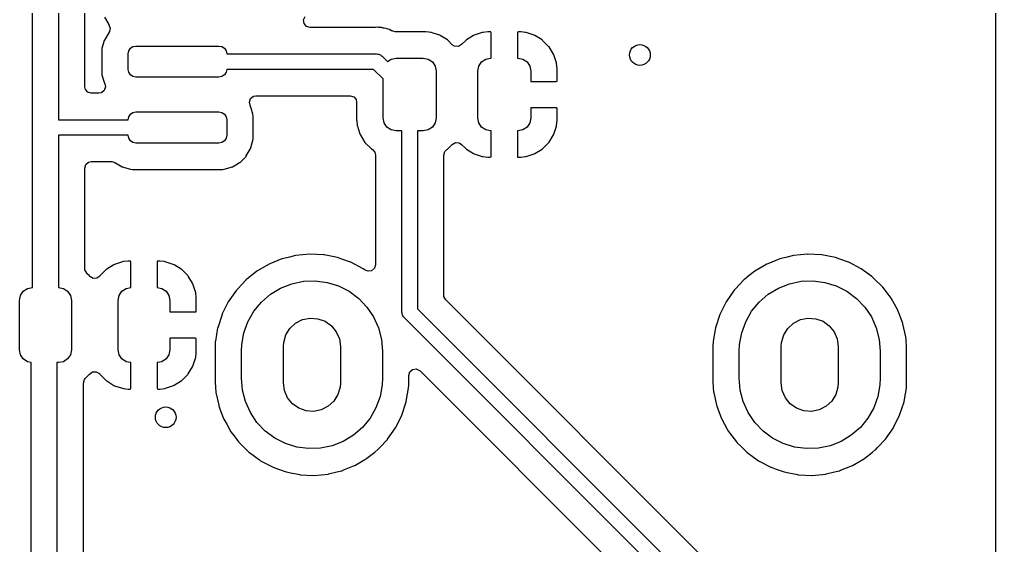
# Model space of a CAD drawing. Extents: x 51 to 243, y -135 to -54.
# Drawn here: x 224.51 to 243.33, y -117.91 to -107.77 of the extents above; entities that cross this region are included whole.
import ezdxf

# ---------------------------------------------------------------- set-up
doc = ezdxf.new("R2010")
doc.units = 0
doc.layers.add('BLACK', color=7, linetype='CONTINUOUS')

msp = doc.modelspace()

# ---------------------------------------------------------------- linework, layer by layer
at = {"layer": 'BLACK', "linetype": 'CONTINUOUS'}
for p, q in [((243.331, -53.9745), (243.331, -135.255)), ((224.761, -112.94), (224.761, -102.196)), ((225.261, -102.196), (225.261, -109.705)), ((225.769, -109.07), (225.769, -102.424)), ((226.147, -107.729), (226.232, -107.872)), ((229.988, -107.783), (230.018, -107.718)), ((229.998, -107.853), (229.988, -107.783)), ((226.232, -107.872), (226.234, -107.874)), ((226.235, -108.024), (226.232, -108.028)), ((226.234, -107.874), (226.26, -107.939)), ((226.246, -108.008), (226.235, -108.024)), ((226.26, -107.939), (226.246, -108.008)), ((230.045, -107.906), (229.998, -107.853)), ((230.113, -107.926), (230.045, -107.906)), ((231.362, -107.926), (230.113, -107.926)), ((231.373, -107.926), (231.362, -107.926)), ((231.419, -107.922), (231.373, -107.926)), ((231.427, -107.923), (231.419, -107.922)), ((231.441, -107.925), (231.427, -107.923)), ((231.46, -107.926), (231.441, -107.925)), ((231.482, -107.926), (231.46, -107.926)), ((231.497, -107.931), (231.482, -107.926)), ((231.526, -107.938), (231.497, -107.931)), ((231.538, -107.94), (231.526, -107.938)), ((231.584, -107.948), (231.538, -107.94)), ((231.603, -107.956), (231.584, -107.948)), ((231.622, -107.963), (231.603, -107.956)), ((231.643, -107.968), (231.622, -107.963)), ((231.65, -107.972), (231.643, -107.968)), ((231.683, -107.99), (231.65, -107.972)), ((231.65, -107.972), (231.65, -107.972)), ((231.694, -107.995), (231.683, -107.99)), ((231.707, -108.001), (231.694, -107.995)), ((231.757, -108.011), (231.707, -108.001)), ((232.346, -108.011), (231.757, -108.011)), ((232.401, -108.017), (232.346, -108.011)), ((232.444, -108.022), (232.401, -108.017)), ((232.451, -108.022), (232.444, -108.022)), ((232.444, -108.022), (232.444, -108.022)), ((232.457, -108.024), (232.451, -108.022)), ((232.49, -108.035), (232.457, -108.024)), ((232.457, -108.024), (232.457, -108.024)), ((233.433, -108.025), (233.279, -108.077)), ((233.447, -108.022), (233.433, -108.025)), ((233.542, -108.012), (233.447, -108.022)), ((233.549, -108.012), (233.542, -108.012)), ((233.591, -108.012), (233.549, -108.012)), ((233.599, -108.014), (233.591, -108.012)), ((233.6, -108.015), (233.599, -108.014)), ((233.605, -108.03), (233.6, -108.015)), ((234.114, -108.018), (234.112, -108.026)), ((234.112, -108.026), (234.112, -108.52)), ((234.115, -108.016), (234.114, -108.018)), ((234.131, -108.012), (234.115, -108.016)), ((234.168, -108.012), (234.131, -108.012)), ((234.175, -108.012), (234.168, -108.012)), ((234.269, -108.022), (234.175, -108.012)), ((234.282, -108.025), (234.269, -108.022)), ((234.437, -108.076), (234.282, -108.025)), ((226.145, -108.179), (226.132, -108.221)), ((226.147, -108.171), (226.145, -108.179)), ((226.145, -108.179), (226.145, -108.179)), ((226.232, -108.028), (226.147, -108.171)), ((232.619, -108.078), (232.49, -108.035)), ((232.625, -108.082), (232.619, -108.078)), ((232.763, -108.167), (232.625, -108.082)), ((232.625, -108.082), (232.625, -108.082)), ((232.769, -108.171), (232.763, -108.167)), ((232.774, -108.176), (232.769, -108.171)), ((232.857, -108.259), (232.774, -108.176)), ((232.774, -108.176), (232.774, -108.176)), ((233.117, -108.177), (233.036, -108.258)), ((233.128, -108.168), (233.117, -108.177)), ((233.266, -108.083), (233.128, -108.168)), ((233.279, -108.077), (233.266, -108.083)), ((233.605, -108.52), (233.605, -108.03)), ((234.45, -108.082), (234.437, -108.076)), ((234.588, -108.167), (234.45, -108.082)), ((234.599, -108.176), (234.588, -108.167)), ((234.714, -108.291), (234.599, -108.176)), ((226.098, -108.36), (226.097, -108.368)), ((226.097, -108.368), (226.097, -108.802)), ((226.1, -108.338), (226.098, -108.36)), ((226.132, -108.221), (226.1, -108.331)), ((226.1, -108.331), (226.1, -108.338)), ((226.1, -108.338), (226.1, -108.338)), ((226.606, -108.435), (226.617, -108.378)), ((226.617, -108.378), (226.65, -108.329)), ((226.65, -108.329), (226.699, -108.296)), ((226.699, -108.296), (226.756, -108.285)), ((226.756, -108.285), (228.356, -108.285)), ((228.356, -108.285), (228.413, -108.296)), ((228.413, -108.296), (228.462, -108.329)), ((228.462, -108.329), (228.495, -108.378)), ((228.495, -108.378), (228.506, -108.435)), ((232.902, -108.288), (232.857, -108.259)), ((232.973, -108.293), (232.902, -108.288)), ((233.036, -108.258), (232.973, -108.293)), ((234.723, -108.302), (234.714, -108.291)), ((234.808, -108.44), (234.723, -108.302)), ((226.606, -108.735), (226.606, -108.435)), ((228.506, -108.435), (231.398, -108.435)), ((231.398, -108.435), (231.418, -108.44)), ((231.418, -108.44), (231.437, -108.44)), ((231.437, -108.44), (231.454, -108.45)), ((231.454, -108.45), (231.474, -108.455)), ((231.474, -108.455), (231.487, -108.469)), ((231.487, -108.469), (231.505, -108.479)), ((231.505, -108.479), (231.609, -108.583)), ((231.609, -108.583), (231.675, -108.539)), ((231.675, -108.539), (231.771, -108.52)), ((231.771, -108.52), (232.296, -108.52)), ((232.296, -108.52), (232.392, -108.539)), ((232.392, -108.539), (232.473, -108.593)), ((233.419, -108.593), (233.5, -108.539)), ((233.5, -108.539), (233.596, -108.52)), ((233.596, -108.52), (233.605, -108.52)), ((234.112, -108.52), (234.121, -108.52)), ((234.121, -108.52), (234.217, -108.539)), ((234.217, -108.539), (234.298, -108.593)), ((234.814, -108.453), (234.808, -108.44)), ((234.866, -108.607), (234.814, -108.453)), ((226.617, -108.792), (226.606, -108.735)), ((228.506, -108.735), (228.495, -108.792)), ((231.336, -108.735), (228.506, -108.735)), ((231.521, -108.92), (231.336, -108.735)), ((232.473, -108.593), (232.527, -108.674)), ((232.527, -108.674), (232.546, -108.77)), ((232.546, -108.77), (232.546, -109.67)), ((233.346, -108.77), (233.365, -108.674)), ((233.346, -109.67), (233.346, -108.77)), ((233.365, -108.674), (233.419, -108.593)), ((234.298, -108.593), (234.352, -108.674)), ((234.352, -108.674), (234.371, -108.77)), ((234.371, -108.77), (234.371, -108.966)), ((234.869, -108.621), (234.866, -108.607)), ((234.879, -108.716), (234.869, -108.621)), ((234.879, -108.723), (234.879, -108.716)), ((234.879, -108.952), (234.879, -108.723)), ((226.097, -108.802), (226.1, -108.839)), ((226.1, -108.839), (226.126, -108.926)), ((226.126, -108.926), (226.141, -108.98)), ((226.65, -108.841), (226.617, -108.792)), ((226.699, -108.874), (226.65, -108.841)), ((226.756, -108.885), (226.699, -108.874)), ((228.356, -108.885), (226.756, -108.885)), ((228.413, -108.874), (228.356, -108.885)), ((228.462, -108.841), (228.413, -108.874)), ((228.495, -108.792), (228.462, -108.841)), ((231.521, -109.67), (231.521, -108.92)), ((234.371, -108.966), (234.861, -108.966)), ((234.861, -108.966), (234.876, -108.962)), ((234.876, -108.962), (234.877, -108.96)), ((234.877, -108.96), (234.879, -108.952)), ((225.781, -109.123), (225.769, -109.07)), ((225.827, -109.176), (225.781, -109.123)), ((226.146, -109.143), (226.091, -109.187)), ((226.141, -108.98), (226.147, -108.999)), ((226.169, -109.075), (226.146, -109.143)), ((226.147, -108.999), (226.151, -109.006)), ((226.151, -109.006), (226.152, -109.007)), ((226.152, -109.007), (226.154, -109.013)), ((226.154, -109.013), (226.153, -109.013)), ((226.153, -109.013), (226.169, -109.075)), ((225.895, -109.197), (225.827, -109.176)), ((226.043, -109.197), (225.895, -109.197)), ((226.091, -109.187), (226.043, -109.197)), ((228.943, -109.365), (228.966, -109.297)), ((228.966, -109.297), (229.021, -109.253)), ((229.021, -109.253), (229.069, -109.243)), ((229.069, -109.243), (230.886, -109.243)), ((230.886, -109.243), (230.955, -109.264)), ((230.955, -109.264), (231.001, -109.317)), ((231.001, -109.317), (231.012, -109.369)), ((228.959, -109.427), (228.943, -109.365)), ((228.96, -109.433), (228.958, -109.427)), ((228.958, -109.427), (228.959, -109.427)), ((228.961, -109.434), (228.96, -109.433)), ((228.965, -109.441), (228.961, -109.434)), ((228.967, -109.449), (228.965, -109.441)), ((228.976, -109.48), (228.967, -109.449)), ((228.967, -109.449), (228.967, -109.449)), ((229.012, -109.601), (228.976, -109.48)), ((231.012, -109.369), (231.012, -109.72)), ((234.865, -109.474), (234.371, -109.474)), ((234.371, -109.474), (234.371, -109.67)), ((234.873, -109.476), (234.865, -109.474)), ((234.875, -109.477), (234.873, -109.476)), ((234.879, -109.492), (234.875, -109.477)), ((234.879, -109.717), (234.879, -109.492)), ((225.261, -109.705), (226.606, -109.705)), ((226.606, -109.705), (226.617, -109.648)), ((226.617, -109.648), (226.65, -109.599)), ((226.65, -109.599), (226.699, -109.566)), ((226.699, -109.566), (226.756, -109.555)), ((226.756, -109.555), (228.356, -109.555)), ((228.356, -109.555), (228.413, -109.566)), ((228.413, -109.566), (228.462, -109.599)), ((228.462, -109.599), (228.495, -109.648)), ((228.495, -109.648), (228.506, -109.705)), ((228.506, -109.705), (228.506, -110.005)), ((229.012, -109.608), (229.012, -109.601)), ((229.014, -109.634), (229.012, -109.608)), ((229.012, -109.608), (229.012, -109.608)), ((229.014, -109.638), (229.014, -109.634)), ((229.014, -110.072), (229.014, -109.638)), ((231.012, -109.72), (231.013, -109.724)), ((231.54, -109.766), (231.521, -109.67)), ((232.546, -109.67), (232.527, -109.766)), ((233.365, -109.766), (233.346, -109.67)), ((234.371, -109.67), (234.352, -109.766)), ((234.879, -109.724), (234.879, -109.717)), ((231.013, -109.724), (231.013, -109.724)), ((231.013, -109.724), (231.023, -109.818)), ((231.023, -109.818), (231.023, -109.826)), ((231.023, -109.826), (231.026, -109.833)), ((231.026, -109.833), (231.026, -109.833)), ((231.026, -109.833), (231.067, -109.956)), ((231.594, -109.847), (231.54, -109.766)), ((231.675, -109.901), (231.594, -109.847)), ((231.771, -109.92), (231.675, -109.901)), ((232.392, -109.901), (232.296, -109.92)), ((232.473, -109.847), (232.392, -109.901)), ((232.527, -109.766), (232.473, -109.847)), ((233.419, -109.847), (233.365, -109.766)), ((233.5, -109.901), (233.419, -109.847)), ((233.596, -109.92), (233.5, -109.901)), ((234.217, -109.901), (234.121, -109.92)), ((234.298, -109.847), (234.217, -109.901)), ((234.352, -109.766), (234.298, -109.847)), ((234.815, -109.986), (234.866, -109.831)), ((234.866, -109.831), (234.869, -109.818)), ((234.869, -109.818), (234.879, -109.724)), ((226.606, -110.005), (225.261, -110.005)), ((225.261, -110.005), (225.261, -110.005)), ((225.261, -110.005), (225.261, -112.94)), ((226.617, -110.062), (226.606, -110.005)), ((226.65, -110.111), (226.617, -110.062)), ((228.495, -110.062), (228.462, -110.111)), ((228.506, -110.005), (228.495, -110.062)), ((229.012, -110.109), (229.014, -110.076)), ((229.014, -110.074), (229.014, -110.072)), ((229.014, -110.076), (229.014, -110.074)), ((229.014, -110.074), (229.014, -110.074)), ((231.067, -109.956), (231.079, -109.994)), ((231.079, -109.994), (231.173, -110.144)), ((231.883, -109.92), (231.771, -109.92)), ((231.883, -113.415), (231.883, -109.92)), ((232.296, -109.92), (232.183, -109.92)), ((232.183, -109.92), (232.183, -113.353)), ((233.605, -109.92), (233.596, -109.92)), ((233.605, -110.414), (233.605, -109.92)), ((234.121, -109.92), (234.112, -109.92)), ((234.112, -109.92), (234.112, -110.41)), ((234.724, -110.137), (234.809, -109.999)), ((234.809, -109.999), (234.815, -109.986)), ((226.699, -110.144), (226.65, -110.111)), ((226.756, -110.155), (226.699, -110.144)), ((228.356, -110.155), (226.756, -110.155)), ((228.413, -110.144), (228.356, -110.155)), ((228.462, -110.111), (228.413, -110.144)), ((228.884, -110.405), (228.961, -110.275)), ((228.961, -110.275), (228.965, -110.269)), ((228.965, -110.269), (229.012, -110.109)), ((231.173, -110.144), (231.298, -110.269)), ((231.298, -110.269), (231.315, -110.28)), ((231.315, -110.28), (231.363, -110.333)), ((232.712, -110.319), (232.752, -110.28)), ((232.752, -110.28), (232.764, -110.272)), ((232.764, -110.272), (232.77, -110.268)), ((232.764, -110.272), (232.764, -110.272)), ((232.77, -110.268), (232.796, -110.243)), ((232.796, -110.243), (232.857, -110.182)), ((232.857, -110.182), (232.919, -110.147)), ((232.919, -110.147), (232.99, -110.152)), ((232.99, -110.152), (233.035, -110.181)), ((233.035, -110.181), (233.118, -110.264)), ((233.118, -110.264), (233.129, -110.273)), ((233.129, -110.273), (233.267, -110.358)), ((234.451, -110.357), (234.589, -110.272)), ((234.589, -110.272), (234.6, -110.263)), ((234.6, -110.263), (234.715, -110.148)), ((234.715, -110.148), (234.724, -110.137)), ((228.763, -110.529), (228.88, -110.412)), ((228.88, -110.412), (228.884, -110.405)), ((228.884, -110.405), (228.884, -110.405)), ((231.363, -110.333), (231.375, -110.387)), ((231.375, -110.387), (231.375, -112.503)), ((232.692, -110.387), (232.712, -110.319)), ((232.692, -113.091), (232.692, -110.387)), ((233.267, -110.358), (233.28, -110.364)), ((233.28, -110.364), (233.435, -110.415)), ((233.435, -110.415), (233.448, -110.418)), ((233.448, -110.418), (233.542, -110.428)), ((233.542, -110.428), (233.549, -110.428)), ((233.549, -110.428), (233.586, -110.428)), ((233.586, -110.428), (233.602, -110.424)), ((233.602, -110.424), (233.603, -110.422)), ((233.603, -110.422), (233.605, -110.414)), ((234.112, -110.41), (234.117, -110.425)), ((234.117, -110.425), (234.118, -110.426)), ((234.118, -110.426), (234.126, -110.428)), ((234.126, -110.428), (234.168, -110.428)), ((234.168, -110.428), (234.175, -110.428)), ((234.175, -110.428), (234.27, -110.418)), ((234.27, -110.418), (234.284, -110.415)), ((234.284, -110.415), (234.438, -110.363)), ((234.438, -110.363), (234.451, -110.357)), ((225.769, -110.639), (225.79, -110.571)), ((225.769, -112.574), (225.769, -110.639)), ((225.79, -110.571), (225.843, -110.525)), ((225.843, -110.525), (225.895, -110.513)), ((225.895, -110.513), (226.288, -110.513)), ((226.288, -110.513), (226.352, -110.531)), ((226.352, -110.531), (226.425, -110.574)), ((226.425, -110.574), (226.492, -110.614)), ((226.492, -110.614), (226.5, -110.616)), ((226.5, -110.616), (226.5, -110.616)), ((226.5, -110.616), (226.538, -110.627)), ((226.538, -110.627), (226.652, -110.661)), ((226.652, -110.661), (226.659, -110.661)), ((226.659, -110.661), (226.659, -110.661)), ((226.659, -110.661), (226.687, -110.663)), ((228.425, -110.663), (228.453, -110.661)), ((228.453, -110.661), (228.453, -110.661)), ((228.453, -110.661), (228.46, -110.661)), ((228.46, -110.661), (228.574, -110.627)), ((228.574, -110.627), (228.612, -110.616)), ((228.612, -110.616), (228.62, -110.614)), ((228.612, -110.616), (228.612, -110.616)), ((228.62, -110.614), (228.682, -110.577)), ((228.682, -110.577), (228.756, -110.533)), ((228.756, -110.533), (228.763, -110.529)), ((228.756, -110.533), (228.756, -110.533)), ((226.687, -110.663), (226.687, -110.663)), ((226.687, -110.663), (226.689, -110.663)), ((226.689, -110.663), (228.423, -110.663)), ((228.423, -110.663), (228.425, -110.663)), ((228.425, -110.663), (228.425, -110.663)), ((229.714, -112.353), (229.574, -112.387)), ((229.833, -112.324), (229.714, -112.353)), ((229.838, -112.323), (229.833, -112.324)), ((229.833, -112.324), (229.833, -112.324)), ((230.107, -112.297), (229.838, -112.323)), ((230.112, -112.297), (230.107, -112.297)), ((230.374, -112.31), (230.112, -112.297)), ((230.112, -112.297), (230.112, -112.297)), ((230.378, -112.31), (230.374, -112.31)), ((230.374, -112.31), (230.374, -112.31)), ((230.383, -112.311), (230.378, -112.31)), ((230.544, -112.343), (230.383, -112.311)), ((230.383, -112.311), (230.383, -112.311)), ((230.644, -112.363), (230.544, -112.343)), ((239.314, -112.353), (239.174, -112.387)), ((239.433, -112.324), (239.314, -112.353)), ((239.438, -112.323), (239.433, -112.324)), ((239.433, -112.324), (239.433, -112.324)), ((239.707, -112.297), (239.438, -112.323)), ((239.712, -112.297), (239.707, -112.297)), ((239.974, -112.31), (239.712, -112.297)), ((239.712, -112.297), (239.712, -112.297)), ((239.978, -112.31), (239.974, -112.31)), ((239.974, -112.31), (239.974, -112.31)), ((239.983, -112.311), (239.978, -112.31)), ((240.144, -112.343), (239.983, -112.311)), ((239.983, -112.311), (239.983, -112.311)), ((240.244, -112.363), (240.144, -112.343)), ((226.331, -112.503), (226.193, -112.588)), ((226.344, -112.497), (226.331, -112.503)), ((226.498, -112.445), (226.344, -112.497)), ((226.512, -112.442), (226.498, -112.445)), ((226.607, -112.432), (226.512, -112.442)), ((226.614, -112.432), (226.607, -112.432)), ((226.643, -112.432), (226.614, -112.432)), ((226.651, -112.434), (226.643, -112.432)), ((226.653, -112.435), (226.651, -112.434)), ((226.657, -112.45), (226.653, -112.435)), ((226.657, -112.941), (226.657, -112.45)), ((227.167, -112.438), (227.165, -112.446)), ((227.165, -112.446), (227.165, -112.941)), ((227.168, -112.436), (227.167, -112.438)), ((227.183, -112.432), (227.168, -112.436)), ((227.208, -112.432), (227.183, -112.432)), ((227.215, -112.432), (227.208, -112.432)), ((227.309, -112.442), (227.215, -112.432)), ((227.322, -112.445), (227.309, -112.442)), ((227.477, -112.496), (227.322, -112.445)), ((227.49, -112.502), (227.477, -112.496)), ((227.628, -112.587), (227.49, -112.502)), ((229.323, -112.489), (229.089, -112.626)), ((229.338, -112.483), (229.323, -112.489)), ((229.57, -112.389), (229.338, -112.483)), ((229.574, -112.387), (229.57, -112.389)), ((229.57, -112.389), (229.57, -112.389)), ((230.729, -112.393), (230.644, -112.363)), ((230.896, -112.452), (230.729, -112.393)), ((230.9, -112.453), (230.896, -112.452)), ((230.896, -112.452), (230.896, -112.452)), ((231.14, -112.579), (230.9, -112.453)), ((231.375, -112.503), (231.355, -112.571)), ((238.923, -112.489), (238.689, -112.626)), ((238.938, -112.483), (238.923, -112.489)), ((239.17, -112.389), (238.938, -112.483)), ((239.174, -112.387), (239.17, -112.389)), ((239.17, -112.389), (239.17, -112.389)), ((240.329, -112.393), (240.244, -112.363)), ((240.496, -112.452), (240.329, -112.393)), ((240.5, -112.453), (240.496, -112.452)), ((240.496, -112.452), (240.496, -112.452)), ((240.74, -112.579), (240.5, -112.453)), ((225.772, -112.6), (225.769, -112.574)), ((225.806, -112.663), (225.772, -112.6)), ((225.812, -112.668), (225.806, -112.663)), ((225.859, -112.716), (225.812, -112.668)), ((225.863, -112.722), (225.859, -112.716)), ((225.87, -112.729), (225.863, -112.722)), ((225.931, -112.765), (225.87, -112.729)), ((226.06, -112.721), (226.002, -112.762)), ((226.067, -112.712), (226.06, -112.721)), ((226.182, -112.597), (226.067, -112.712)), ((226.193, -112.588), (226.182, -112.597)), ((227.639, -112.596), (227.628, -112.587)), ((227.754, -112.711), (227.639, -112.596)), ((227.763, -112.722), (227.754, -112.711)), ((227.848, -112.86), (227.763, -112.722)), ((228.982, -112.712), (228.895, -112.781)), ((229.089, -112.626), (228.982, -112.712)), ((231.175, -112.605), (231.14, -112.579)), ((231.231, -112.628), (231.175, -112.605)), ((231.301, -112.618), (231.231, -112.628)), ((231.355, -112.571), (231.301, -112.618)), ((238.582, -112.712), (238.495, -112.781)), ((238.689, -112.626), (238.582, -112.712)), ((240.744, -112.582), (240.74, -112.579)), ((240.946, -112.729), (240.744, -112.582)), ((240.959, -112.739), (240.946, -112.729)), ((226.002, -112.762), (225.931, -112.765)), ((227.854, -112.873), (227.848, -112.86)), ((227.906, -113.027), (227.854, -112.873)), ((228.874, -112.799), (228.718, -112.966)), ((228.877, -112.795), (228.874, -112.799)), ((228.895, -112.781), (228.877, -112.795)), ((229.545, -112.952), (229.759, -112.867)), ((229.759, -112.867), (229.984, -112.82)), ((229.984, -112.82), (230.214, -112.812)), ((230.214, -112.812), (230.442, -112.842)), ((230.442, -112.842), (230.662, -112.91)), ((230.662, -112.91), (230.867, -113.014)), ((238.474, -112.799), (238.318, -112.966)), ((238.477, -112.795), (238.474, -112.799)), ((238.495, -112.781), (238.477, -112.795)), ((239.145, -112.952), (239.359, -112.867)), ((239.359, -112.867), (239.584, -112.82)), ((239.584, -112.82), (239.814, -112.812)), ((239.814, -112.812), (240.042, -112.842)), ((240.042, -112.842), (240.262, -112.91)), ((240.262, -112.91), (240.467, -113.014)), ((241.014, -112.793), (240.959, -112.739)), ((241.125, -112.901), (241.014, -112.793)), ((241.153, -112.929), (241.125, -112.901)), ((224.511, -113.19), (224.53, -113.094)), ((224.53, -113.094), (224.584, -113.013)), ((224.584, -113.013), (224.665, -112.959)), ((224.665, -112.959), (224.761, -112.94)), ((225.261, -112.94), (225.357, -112.959)), ((225.357, -112.959), (225.438, -113.013)), ((225.438, -113.013), (225.492, -113.094)), ((225.492, -113.094), (225.511, -113.19)), ((226.411, -113.19), (226.43, -113.094)), ((226.43, -113.094), (226.484, -113.013)), ((226.484, -113.013), (226.565, -112.959)), ((226.565, -112.959), (226.657, -112.941)), ((227.165, -112.941), (227.257, -112.959)), ((227.257, -112.959), (227.338, -113.013)), ((227.338, -113.013), (227.392, -113.094)), ((227.392, -113.094), (227.411, -113.19)), ((227.909, -113.041), (227.906, -113.027)), ((227.919, -113.136), (227.909, -113.041)), ((228.692, -112.994), (228.537, -113.216)), ((228.718, -112.966), (228.692, -112.994)), ((229.175, -113.222), (229.349, -113.071)), ((229.349, -113.071), (229.545, -112.952)), ((230.867, -113.014), (231.051, -113.151)), ((232.695, -113.117), (232.692, -113.091)), ((238.292, -112.994), (238.137, -113.216)), ((238.318, -112.966), (238.292, -112.994)), ((238.775, -113.222), (238.949, -113.071)), ((238.949, -113.071), (239.145, -112.952)), ((240.467, -113.014), (240.651, -113.151)), ((241.156, -112.932), (241.153, -112.929)), ((241.182, -112.966), (241.156, -112.932)), ((241.156, -112.932), (241.156, -112.932)), ((241.318, -113.144), (241.182, -112.966)), ((224.511, -114.14), (224.511, -113.19)), ((225.511, -113.19), (225.511, -114.14)), ((226.411, -114.14), (226.411, -113.19)), ((227.411, -113.19), (227.411, -113.411)), ((227.919, -113.143), (227.919, -113.136)), ((227.919, -113.397), (227.919, -113.143)), ((228.535, -113.22), (228.421, -113.45)), ((228.537, -113.216), (228.535, -113.22)), ((228.535, -113.22), (228.535, -113.22)), ((229.029, -113.4), (229.175, -113.222)), ((231.051, -113.151), (231.21, -113.318)), ((232.729, -113.18), (232.695, -113.117)), ((239.834, -120.285), (232.729, -113.18)), ((238.135, -113.22), (238.021, -113.45)), ((238.137, -113.216), (238.135, -113.22)), ((238.135, -113.22), (238.135, -113.22)), ((238.629, -113.4), (238.775, -113.222)), ((240.651, -113.151), (240.81, -113.318)), ((241.449, -113.381), (241.318, -113.144)), ((227.411, -113.411), (227.901, -113.411)), ((227.901, -113.411), (227.916, -113.407)), ((227.916, -113.407), (227.917, -113.405)), ((227.917, -113.405), (227.919, -113.397)), ((228.417, -113.459), (228.332, -113.717)), ((228.421, -113.45), (228.417, -113.459)), ((228.915, -113.6), (229.029, -113.4)), ((231.21, -113.318), (231.338, -113.509)), ((231.889, -113.435), (231.883, -113.415)), ((231.889, -113.454), (231.889, -113.435)), ((231.898, -113.471), (231.889, -113.454)), ((231.904, -113.49), (231.898, -113.471)), ((232.183, -113.353), (239.501, -120.671)), ((238.017, -113.459), (237.932, -113.717)), ((238.021, -113.45), (238.017, -113.459)), ((238.515, -113.6), (238.629, -113.4)), ((240.81, -113.318), (240.938, -113.509)), ((241.451, -113.385), (241.449, -113.381)), ((241.479, -113.459), (241.451, -113.385)), ((241.451, -113.385), (241.451, -113.385)), ((241.545, -113.635), (241.479, -113.459)), ((228.837, -113.816), (228.915, -113.6)), ((229.726, -113.729), (229.836, -113.628)), ((229.836, -113.628), (229.969, -113.561)), ((229.969, -113.561), (230.115, -113.531)), ((230.115, -113.531), (230.264, -113.542)), ((230.264, -113.542), (230.405, -113.593)), ((230.405, -113.593), (230.527, -113.679)), ((231.338, -113.509), (231.433, -113.718)), ((231.918, -113.504), (231.904, -113.49)), ((231.927, -113.522), (231.918, -113.504)), ((239.245, -120.839), (231.927, -113.522)), ((238.437, -113.816), (238.515, -113.6)), ((239.326, -113.729), (239.436, -113.628)), ((239.436, -113.628), (239.569, -113.561)), ((239.569, -113.561), (239.715, -113.531)), ((239.715, -113.531), (239.864, -113.542)), ((239.864, -113.542), (240.005, -113.593)), ((240.005, -113.593), (240.127, -113.679)), ((240.938, -113.509), (241.033, -113.718)), ((241.546, -113.639), (241.545, -113.635)), ((241.602, -113.893), (241.546, -113.639)), ((241.546, -113.639), (241.546, -113.639)), ((228.331, -113.721), (228.287, -113.976)), ((228.332, -113.717), (228.331, -113.721)), ((228.331, -113.721), (228.331, -113.721)), ((228.796, -114.042), (228.837, -113.816)), ((229.606, -114), (229.648, -113.856)), ((229.648, -113.856), (229.726, -113.729)), ((230.527, -113.679), (230.62, -113.795)), ((230.62, -113.795), (230.68, -113.932)), ((231.433, -113.718), (231.491, -113.941)), ((237.931, -113.721), (237.887, -113.976)), ((237.932, -113.717), (237.931, -113.721)), ((237.931, -113.721), (237.931, -113.721)), ((238.396, -114.042), (238.437, -113.816)), ((239.206, -114), (239.248, -113.856)), ((239.248, -113.856), (239.326, -113.729)), ((240.127, -113.679), (240.22, -113.795)), ((240.22, -113.795), (240.28, -113.932)), ((241.033, -113.718), (241.091, -113.941)), ((227.905, -113.919), (227.411, -113.919)), ((227.411, -113.919), (227.411, -114.14)), ((227.913, -113.921), (227.905, -113.919)), ((227.915, -113.922), (227.913, -113.921)), ((227.919, -113.937), (227.915, -113.922)), ((227.919, -114.187), (227.919, -113.937)), ((228.286, -113.988), (228.282, -114.061)), ((228.287, -113.976), (228.286, -113.984)), ((228.286, -113.984), (228.286, -113.988)), ((228.79, -114.17), (228.796, -114.042)), ((229.6, -114.08), (229.606, -114)), ((230.68, -113.932), (230.7, -114.08)), ((231.491, -113.941), (231.51, -114.17)), ((237.886, -113.988), (237.882, -114.061)), ((237.887, -113.976), (237.886, -113.984)), ((237.886, -113.984), (237.886, -113.988)), ((238.39, -114.17), (238.396, -114.042)), ((239.2, -114.08), (239.206, -114)), ((240.28, -113.932), (240.3, -114.08)), ((241.091, -113.941), (241.11, -114.17)), ((241.604, -113.9), (241.602, -113.893)), ((241.607, -113.943), (241.604, -113.9)), ((241.618, -114.098), (241.607, -113.943)), ((224.53, -114.236), (224.511, -114.14)), ((224.584, -114.317), (224.53, -114.236)), ((225.492, -114.236), (225.438, -114.317)), ((225.511, -114.14), (225.492, -114.236)), ((226.43, -114.236), (226.411, -114.14)), ((226.484, -114.317), (226.43, -114.236)), ((227.392, -114.236), (227.338, -114.317)), ((227.411, -114.14), (227.392, -114.236)), ((227.909, -114.288), (227.919, -114.194)), ((227.919, -114.194), (227.919, -114.187)), ((228.282, -114.061), (228.281, -114.07)), ((228.281, -114.07), (228.281, -114.759)), ((228.79, -114.69), (228.79, -114.17)), ((229.6, -114.78), (229.6, -114.08)), ((230.7, -114.08), (230.7, -114.78)), ((231.51, -114.17), (231.51, -114.69)), ((237.882, -114.061), (237.881, -114.07)), ((237.881, -114.07), (237.881, -114.759)), ((238.39, -114.69), (238.39, -114.17)), ((239.2, -114.78), (239.2, -114.08)), ((240.3, -114.08), (240.3, -114.78)), ((241.11, -114.17), (241.11, -114.69)), ((241.618, -114.101), (241.618, -114.098)), ((241.618, -114.79), (241.618, -114.101)), ((224.665, -114.371), (224.584, -114.317)), ((224.733, -114.384), (224.665, -114.371)), ((224.733, -125.894), (224.733, -114.384)), ((225.261, -114.39), (225.233, -114.39)), ((225.233, -114.39), (225.233, -122.659)), ((225.357, -114.371), (225.261, -114.39)), ((225.438, -114.317), (225.357, -114.371)), ((226.565, -114.371), (226.484, -114.317)), ((226.657, -114.389), (226.565, -114.371)), ((226.657, -114.884), (226.657, -114.389)), ((227.257, -114.371), (227.165, -114.389)), ((227.165, -114.389), (227.165, -114.88)), ((227.338, -114.317), (227.257, -114.371)), ((227.855, -114.456), (227.906, -114.301)), ((227.906, -114.301), (227.909, -114.288)), ((225.855, -114.618), (225.86, -114.613)), ((225.86, -114.613), (225.863, -114.609)), ((225.863, -114.609), (225.92, -114.568)), ((225.92, -114.568), (225.991, -114.565)), ((225.991, -114.565), (226.053, -114.601)), ((226.053, -114.601), (226.06, -114.609)), ((226.06, -114.609), (226.068, -114.619)), ((227.755, -114.618), (227.764, -114.607)), ((227.764, -114.607), (227.849, -114.469)), ((227.849, -114.469), (227.855, -114.456)), ((232.018, -114.636), (232.039, -114.568)), ((232.039, -114.568), (232.092, -114.521)), ((232.092, -114.521), (232.162, -114.511)), ((232.162, -114.511), (232.227, -114.541)), ((232.227, -114.541), (232.234, -114.547)), ((232.234, -114.547), (238.097, -120.411)), ((225.742, -114.784), (225.762, -114.716)), ((225.742, -122.024), (225.742, -114.784)), ((225.762, -114.716), (225.778, -114.695)), ((225.778, -114.695), (225.855, -114.618)), ((225.855, -114.618), (225.855, -114.618)), ((226.068, -114.619), (226.183, -114.734)), ((226.183, -114.734), (226.194, -114.743)), ((226.194, -114.743), (226.332, -114.828)), ((227.491, -114.827), (227.629, -114.742)), ((227.629, -114.742), (227.64, -114.733)), ((227.64, -114.733), (227.755, -114.618)), ((228.281, -114.759), (228.282, -114.761)), ((228.282, -114.761), (228.282, -114.761)), ((228.282, -114.761), (228.29, -114.872)), ((228.809, -114.919), (228.79, -114.69)), ((229.62, -114.928), (229.6, -114.78)), ((230.7, -114.78), (230.694, -114.86)), ((231.51, -114.69), (231.504, -114.818)), ((232.017, -114.829), (232.018, -114.792)), ((232.018, -114.79), (232.018, -114.636)), ((232.018, -114.792), (232.018, -114.79)), ((232.018, -114.792), (232.018, -114.792)), ((237.881, -114.759), (237.882, -114.761)), ((237.882, -114.761), (237.89, -114.872)), ((237.882, -114.761), (237.882, -114.761)), ((238.409, -114.919), (238.39, -114.69)), ((239.22, -114.928), (239.2, -114.78)), ((240.3, -114.78), (240.294, -114.86)), ((241.11, -114.69), (241.104, -114.818)), ((241.617, -114.829), (241.618, -114.792)), ((241.618, -114.792), (241.618, -114.79)), ((241.618, -114.792), (241.618, -114.792)), ((226.332, -114.828), (226.345, -114.834)), ((226.345, -114.834), (226.5, -114.885)), ((226.5, -114.885), (226.513, -114.888)), ((226.513, -114.888), (226.607, -114.898)), ((226.607, -114.898), (226.614, -114.898)), ((226.614, -114.898), (226.639, -114.898)), ((226.639, -114.898), (226.654, -114.894)), ((226.654, -114.894), (226.655, -114.892)), ((226.655, -114.892), (226.657, -114.884)), ((227.165, -114.88), (227.169, -114.895)), ((227.169, -114.895), (227.171, -114.896)), ((227.171, -114.896), (227.179, -114.898)), ((227.179, -114.898), (227.208, -114.898)), ((227.208, -114.898), (227.215, -114.898)), ((227.215, -114.898), (227.31, -114.888)), ((227.31, -114.888), (227.324, -114.885)), ((227.324, -114.885), (227.478, -114.833)), ((227.478, -114.833), (227.491, -114.827)), ((228.29, -114.872), (228.296, -114.96)), ((228.296, -114.96), (228.297, -114.965)), ((228.297, -114.965), (228.297, -114.965)), ((228.297, -114.965), (228.352, -115.212)), ((228.867, -115.142), (228.809, -114.919)), ((229.68, -115.065), (229.62, -114.928)), ((230.694, -114.86), (230.652, -115.004)), ((231.504, -114.818), (231.463, -115.044)), ((231.975, -115.102), (232.014, -114.88)), ((232.014, -114.876), (232.017, -114.829)), ((232.014, -114.88), (232.014, -114.876)), ((232.014, -114.88), (232.014, -114.88)), ((237.89, -114.872), (237.896, -114.96)), ((237.896, -114.96), (237.897, -114.965)), ((237.897, -114.965), (237.897, -114.965)), ((237.897, -114.965), (237.952, -115.212)), ((238.467, -115.142), (238.409, -114.919)), ((239.28, -115.065), (239.22, -114.928)), ((240.294, -114.86), (240.252, -115.004)), ((241.104, -114.818), (241.063, -115.044)), ((241.575, -115.102), (241.614, -114.88)), ((241.614, -114.876), (241.617, -114.829)), ((241.614, -114.88), (241.614, -114.876)), ((241.614, -114.88), (241.614, -114.88)), ((228.962, -115.351), (228.867, -115.142)), ((229.773, -115.181), (229.68, -115.065)), ((230.574, -115.131), (230.464, -115.232)), ((230.652, -115.004), (230.574, -115.131)), ((231.463, -115.044), (231.385, -115.26)), ((231.883, -115.401), (231.968, -115.143)), ((231.968, -115.143), (231.975, -115.102)), ((238.562, -115.351), (238.467, -115.142)), ((239.373, -115.181), (239.28, -115.065)), ((240.174, -115.131), (240.064, -115.232)), ((240.252, -115.004), (240.174, -115.131)), ((241.063, -115.044), (240.985, -115.26)), ((241.483, -115.401), (241.568, -115.143)), ((241.568, -115.143), (241.575, -115.102)), ((228.352, -115.212), (228.355, -115.225)), ((228.355, -115.225), (228.382, -115.298)), ((228.382, -115.298), (228.445, -115.465)), ((229.09, -115.542), (228.962, -115.351)), ((229.895, -115.267), (229.773, -115.181)), ((230.036, -115.318), (229.895, -115.267)), ((230.185, -115.329), (230.036, -115.318)), ((230.331, -115.299), (230.185, -115.329)), ((230.464, -115.232), (230.331, -115.299)), ((231.385, -115.26), (231.271, -115.46)), ((237.952, -115.212), (237.955, -115.225)), ((237.955, -115.225), (237.982, -115.298)), ((237.982, -115.298), (238.045, -115.465)), ((238.69, -115.542), (238.562, -115.351)), ((239.495, -115.267), (239.373, -115.181)), ((239.636, -115.318), (239.495, -115.267)), ((239.785, -115.329), (239.636, -115.318)), ((239.931, -115.299), (239.785, -115.329)), ((240.064, -115.232), (239.931, -115.299)), ((240.985, -115.26), (240.871, -115.46)), ((228.445, -115.465), (228.451, -115.479)), ((228.451, -115.479), (228.506, -115.578)), ((229.249, -115.709), (229.09, -115.542)), ((231.271, -115.46), (231.125, -115.638)), ((231.765, -115.639), (231.881, -115.405)), ((231.881, -115.405), (231.883, -115.401)), ((231.881, -115.405), (231.881, -115.405)), ((238.045, -115.465), (238.051, -115.479)), ((238.051, -115.479), (238.106, -115.578)), ((238.849, -115.709), (238.69, -115.542)), ((240.871, -115.46), (240.725, -115.638)), ((241.365, -115.639), (241.481, -115.405)), ((241.481, -115.405), (241.483, -115.401)), ((241.481, -115.405), (241.481, -115.405)), ((228.506, -115.578), (228.559, -115.674)), ((228.559, -115.674), (228.582, -115.716)), ((228.582, -115.716), (228.648, -115.801)), ((229.433, -115.846), (229.249, -115.709)), ((231.125, -115.638), (230.951, -115.789)), ((231.608, -115.866), (231.763, -115.644)), ((231.763, -115.644), (231.765, -115.639)), ((238.106, -115.578), (238.159, -115.674)), ((238.159, -115.674), (238.182, -115.716)), ((238.182, -115.716), (238.248, -115.801)), ((239.033, -115.846), (238.849, -115.709)), ((240.725, -115.638), (240.551, -115.789)), ((241.208, -115.866), (241.363, -115.644)), ((241.363, -115.644), (241.365, -115.639)), ((228.648, -115.801), (228.736, -115.917)), ((228.736, -115.917), (228.747, -115.931)), ((228.747, -115.931), (228.75, -115.935)), ((229.638, -115.95), (229.433, -115.846)), ((230.755, -115.908), (230.541, -115.993)), ((230.951, -115.789), (230.755, -115.908)), ((231.451, -116.034), (231.605, -115.87)), ((231.605, -115.87), (231.608, -115.866)), ((231.605, -115.87), (231.605, -115.87)), ((238.248, -115.801), (238.336, -115.917)), ((238.336, -115.917), (238.347, -115.931)), ((238.347, -115.931), (238.35, -115.935)), ((239.238, -115.95), (239.033, -115.846)), ((240.355, -115.908), (240.141, -115.993)), ((240.551, -115.789), (240.355, -115.908)), ((241.051, -116.034), (241.205, -115.87)), ((241.205, -115.87), (241.208, -115.866)), ((241.205, -115.87), (241.205, -115.87)), ((228.75, -115.935), (228.75, -115.935)), ((228.75, -115.935), (228.819, -116.002)), ((228.819, -116.002), (228.941, -116.121)), ((229.858, -116.018), (229.638, -115.95)), ((230.086, -116.048), (229.858, -116.018)), ((230.316, -116.04), (230.086, -116.048)), ((230.541, -115.993), (230.316, -116.04)), ((231.211, -116.234), (231.36, -116.115)), ((231.36, -116.115), (231.419, -116.067)), ((231.419, -116.067), (231.423, -116.065)), ((231.419, -116.067), (231.419, -116.067)), ((231.423, -116.065), (231.451, -116.034)), ((238.35, -115.935), (238.35, -115.935)), ((238.35, -115.935), (238.419, -116.002)), ((238.419, -116.002), (238.541, -116.121)), ((239.458, -116.018), (239.238, -115.95)), ((239.686, -116.048), (239.458, -116.018)), ((239.916, -116.04), (239.686, -116.048)), ((240.141, -115.993), (239.916, -116.04)), ((240.811, -116.234), (240.96, -116.115)), ((240.96, -116.115), (241.019, -116.067)), ((241.019, -116.067), (241.023, -116.065)), ((241.019, -116.067), (241.019, -116.067)), ((241.023, -116.065), (241.051, -116.034)), ((228.941, -116.121), (228.944, -116.124)), ((228.944, -116.124), (228.944, -116.124)), ((228.944, -116.124), (229.138, -116.265)), ((229.138, -116.265), (229.16, -116.281)), ((229.16, -116.281), (229.4, -116.407)), ((230.977, -116.371), (231.173, -116.256)), ((231.173, -116.256), (231.207, -116.236)), ((231.207, -116.236), (231.211, -116.234)), ((231.207, -116.236), (231.207, -116.236)), ((238.541, -116.121), (238.544, -116.124)), ((238.544, -116.124), (238.544, -116.124)), ((238.544, -116.124), (238.738, -116.265)), ((238.738, -116.265), (238.76, -116.281)), ((238.76, -116.281), (239, -116.407)), ((240.577, -116.371), (240.773, -116.256)), ((240.773, -116.256), (240.807, -116.236)), ((240.807, -116.236), (240.811, -116.234)), ((240.807, -116.236), (240.807, -116.236)), ((229.4, -116.407), (229.404, -116.408)), ((229.404, -116.408), (229.404, -116.408)), ((229.404, -116.408), (229.505, -116.444)), ((229.505, -116.444), (229.656, -116.497)), ((230.627, -116.497), (230.726, -116.473)), ((230.726, -116.473), (230.745, -116.465)), ((230.745, -116.465), (230.973, -116.373)), ((230.973, -116.373), (230.977, -116.371)), ((230.973, -116.373), (230.973, -116.373)), ((239, -116.407), (239.004, -116.408)), ((239.004, -116.408), (239.004, -116.408)), ((239.004, -116.408), (239.105, -116.444)), ((239.105, -116.444), (239.256, -116.497)), ((240.227, -116.497), (240.326, -116.473)), ((240.326, -116.473), (240.345, -116.465)), ((240.345, -116.465), (240.573, -116.373)), ((240.573, -116.373), (240.577, -116.371)), ((240.573, -116.373), (240.573, -116.373)), ((229.656, -116.497), (229.746, -116.515)), ((229.746, -116.515), (229.917, -116.549)), ((229.917, -116.549), (229.917, -116.549)), ((229.917, -116.549), (229.922, -116.55)), ((229.922, -116.55), (229.926, -116.55)), ((229.926, -116.55), (229.926, -116.55)), ((229.926, -116.55), (230.188, -116.563)), ((230.188, -116.563), (230.188, -116.563)), ((230.188, -116.563), (230.193, -116.563)), ((230.193, -116.563), (230.462, -116.537)), ((230.462, -116.537), (230.467, -116.536)), ((230.467, -116.536), (230.627, -116.497)), ((230.467, -116.536), (230.467, -116.536)), ((239.256, -116.497), (239.346, -116.515)), ((239.346, -116.515), (239.517, -116.549)), ((239.517, -116.549), (239.517, -116.549)), ((239.517, -116.549), (239.522, -116.55)), ((239.522, -116.55), (239.526, -116.55)), ((239.526, -116.55), (239.526, -116.55)), ((239.526, -116.55), (239.788, -116.563)), ((239.788, -116.563), (239.788, -116.563)), ((239.788, -116.563), (239.793, -116.563)), ((239.793, -116.563), (240.062, -116.537)), ((240.062, -116.537), (240.067, -116.536)), ((240.067, -116.536), (240.227, -116.497)), ((240.067, -116.536), (240.067, -116.536))]:
    msp.add_line(p, q, dxfattribs=at)
at = {"layer": 'BLACK'}
for centre in [(236.474, -108.458), (227.33, -115.443)]:
    msp.add_circle(centre, 0.2, dxfattribs=at)

doc.saveas('drawing.dxf')
